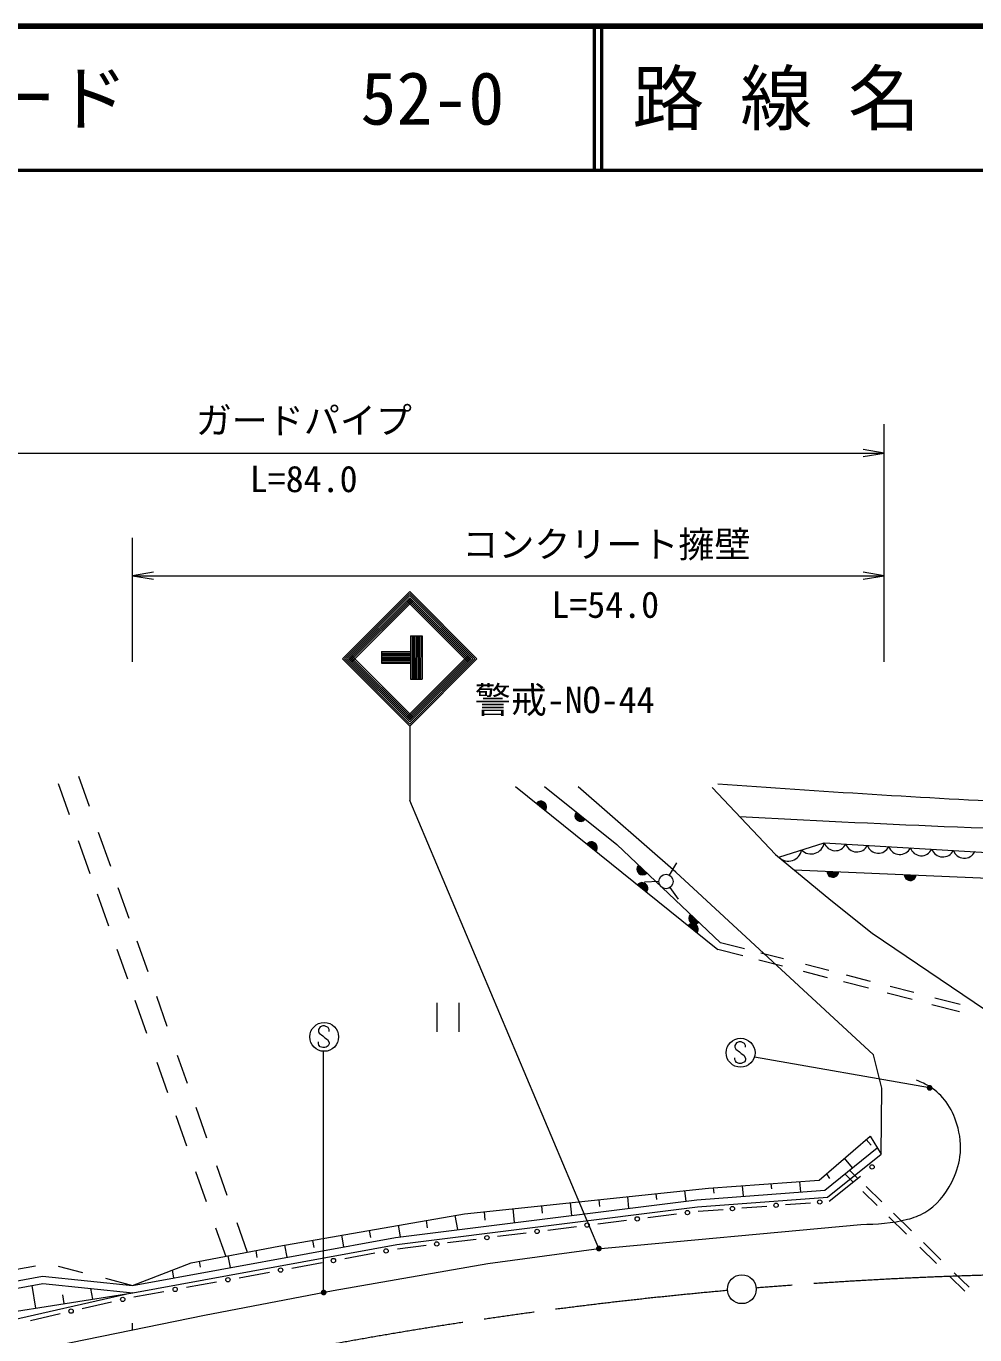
# Model space of a CAD drawing. Units: millimetres, scale not verified. Extents: x 40000 to 680000, y 20000 to 380000.
# Drawn here: x 138308 to 204164, y 289190 to 380000 of the extents above; entities that cross this region are included whole.
import ezdxf
from ezdxf.enums import TextEntityAlignment as Align

# ---------------------------------------------------------------- set-up
doc = ezdxf.new("R2010")
doc.units = ezdxf.units.MM
doc.header["$LTSCALE"] = 1000
doc.linetypes.add('CHAIN', pattern=[18.5, 12, -1.5, 3.5, -1.5])
for name, color, linetype, lineweight in [('M-BGD', 7, 'Continuous', 13), ('M-BMK', 2, 'CHAIN', 13), ('M-BMK-SRVR', 3, 'Continuous', 13), ('M-STR-STR3', 7, 'Continuous', 13), ('M-STR-STRC', 7, 'Continuous', 13), ('M-TTL', 2, 'Continuous', 140), ('M-TTL-LINE', 7, 'Continuous', 50), ('M-TTL-TXT', 7, 'Continuous', 13)]:
    doc.layers.add(name, color=color, linetype=linetype, lineweight=lineweight)
doc.styles.add('ＭＳ ゴシック', font='')
doc.styles.get('ＭＳ ゴシック').set_extended_font_data('MS Gothic')

# ---------------------------------------------------------------- blocks, each defined once
blk = doc.blocks.new('open_arrow')
at = {"color": 0, "linetype": 'Continuous', "lineweight": -2}
blk.add_lwpolyline([(7.5, 1.25), (0, 0), (7.5, -1.25)], dxfattribs=at)
blk = doc.blocks.new('filled_dot')
at = {"color": 0, "linetype": 'Continuous', "lineweight": -2, "const_width": 1.25}
blk.add_lwpolyline([(-0.625, 0, 1), (0.625, 0, 1)], format="xyb", close=True, dxfattribs=at)

msp = doc.modelspace()

# ---------------------------------------------------------------- linework, layer by layer
at = {"layer": 'M-BGD'}
for p, q in [((141935, 327957), (142677, 325866)), ((140521, 327456), (141283, 325307)), ((172289, 327231), (186321, 315931)), ((174301, 327231), (179305, 323206)), ((183405, 321301), (176631, 327208)), ((185932, 327169), (190338, 322524)), ((141923, 323504), (142735, 321213)), ((143310, 324079), (144154, 321701)), ((190569, 322334), (193714, 323329)), ((190569, 322334), (193714, 323329)), ((193714, 323329), (228051, 321322)), ((193714, 323329), (228051, 321322)), ((179305, 323206), (186507, 316399)), ((190338, 322524), (194170, 319363)), ((182972, 321080), (183482, 321940)), ((182222, 320640), (181222, 320610)), ((197122, 308618), (183405, 321301)), ((191630, 321458), (223821, 320077)), ((143240, 319791), (144025, 317575)), ((144677, 320225), (145431, 318099)), ((183002, 320240), (183572, 319420)), ((194170, 319363), (197043, 317064)), ((197043, 317064), (204897, 311748)), ((145986, 316534), (146744, 314397)), ((188176, 315969), (186507, 316399)), ((144598, 315960), (145333, 313888)), ((188059, 315483), (186321, 315931)), ((190808, 314774), (189173, 315196)), ((190884, 315271), (189314, 315676)), ((193940, 313967), (192279, 314395)), ((194027, 314461), (192408, 314878)), ((196774, 313236), (195047, 313681)), ((196918, 313715), (195255, 314144)), ((199928, 312940), (198282, 313364)), ((145854, 312419), (146668, 310123)), ((147348, 312693), (148085, 310616)), ((199807, 312455), (198070, 312902)), ((203139, 312112), (201390, 312563)), ((166850, 310224), (166850, 312224)), ((168350, 312224), (168350, 310224)), ((203095, 311607), (201186, 312099)), ((147381, 308112), (148128, 306005)), ((148799, 308603), (149488, 306658)), ((197706, 306317), (197122, 308618)), ((197656, 301724), (197706, 306317)), ((148695, 304408), (149441, 302303)), ((150082, 304984), (150837, 302856)), ((193348, 299913), (196899, 302977)), ((196968, 302355), (196631, 302746)), ((196899, 302977), (197656, 301724)), ((193741, 299236), (197395, 302156)), ((193932, 298749), (197656, 301724)), ((151518, 300935), (152248, 298877)), ((195681, 300786), (195117, 301439)), ((195462, 300611), (196052, 300034)), ((150069, 300534), (150808, 298448)), ((185683, 299361), (193348, 299913)), ((190063, 299313), (190025, 299674)), ((192095, 299111), (192021, 299818)), ((193877, 300369), (194081, 300034)), ((194047, 298457), (196217, 300190)), ((195147, 300360), (195728, 299791)), ((168748, 297595), (185683, 299361)), ((180148, 297972), (180065, 298775)), ((182095, 298591), (182054, 298982)), ((184118, 298468), (184043, 299190)), ((184873, 298562), (193741, 299236)), ((186072, 299012), (186033, 299386)), ((188105, 298808), (188029, 299530)), ((196395, 299138), (197384, 298171)), ((196610, 299487), (197709, 298412)), ((163959, 295948), (184873, 298562)), ((164035, 295454), (184923, 298065)), ((172208, 296979), (172108, 297945)), ((174152, 297623), (174097, 298153)), ((176178, 297475), (176086, 298360)), ((178124, 298102), (178075, 298567)), ((184923, 298065), (193932, 298749)), ((184953, 297766), (186685, 297898)), ((187984, 297996), (189716, 298128)), ((191016, 298227), (192748, 298358)), ((152922, 296976), (153652, 294917)), ((155860, 295334), (168748, 297595)), ((166178, 296626), (166090, 297129)), ((168281, 296488), (168093, 297480)), ((170181, 297143), (170119, 297738)), ((177995, 296896), (179983, 297145)), ((181474, 297331), (183462, 297580)), ((198204, 297369), (199426, 296173)), ((198511, 297627), (199758, 296407)), ((151455, 296624), (152160, 294635)), ((160365, 295293), (160213, 296098)), ((162237, 295940), (162150, 296438)), ((164304, 295991), (164153, 296789)), ((171038, 296027), (173026, 296275)), ((174517, 296461), (176504, 296710)), ((177721, 295146), (196261, 296843)), ((145696, 292620), (163959, 295948)), ((145716, 292115), (164035, 295454)), ((149752, 294180), (155860, 295334)), ((156430, 294576), (156273, 295407)), ((158296, 295253), (158210, 295747)), ((164081, 295157), (166068, 295405)), ((167559, 295592), (169547, 295840)), ((170367, 294141), (177721, 295146)), ((200335, 295283), (201514, 294130)), ((200590, 295593), (201811, 294398)), ((150415, 293879), (150343, 294292)), ((152495, 293859), (152341, 294670)), ((154356, 294566), (154274, 295035)), ((160420, 294490), (162512, 294871)), ((136753, 293592), (138947, 293983)), ((140526, 293966), (142226, 293523)), ((145696, 292620), (149752, 294180)), ((148559, 293141), (148457, 293682)), ((153098, 293155), (155190, 293537)), ((156759, 293823), (158851, 294204)), ((159620, 292255), (170367, 294141)), ((202734, 293495), (203760, 292491)), ((117493, 289199), (139446, 293262)), ((117641, 288718), (139467, 292757)), ((138704, 292616), (138951, 291047)), ((139446, 293262), (145696, 292620)), ((139467, 292757), (145716, 292115)), ((142785, 292416), (142902, 291671)), ((143808, 293111), (145696, 292620)), ((149437, 292488), (151529, 292869)), ((202422, 293240), (203464, 292221)), ((145716, 292115), (127805, 288049)), ((128797, 289444), (145716, 292115)), ((140830, 291974), (140927, 291359)), ((145776, 291821), (147868, 292202)), ((150696, 290558), (159620, 292255)), ((138617, 290196), (140663, 290660)), ((142197, 291008), (144242, 291473)), ((129202, 286159), (150696, 290558)), ((145696, 289535), (145696, 290001))]:
    msp.add_line(p, q, dxfattribs=at)
for centre, radius in [((182727, 320647), 500), ((197030, 300840), 150), ((187335, 297947), 150), ((190366, 298177), 150), ((193398, 298408), 150), ((177250, 296803), 150), ((180728, 297238), 150), ((184207, 297673), 150), ((170293, 295933), 150), ((173771, 296368), 150), ((163296, 295014), 150), ((166814, 295499), 150), ((159635, 294347), 150), ((155974, 293680), 150), ((148652, 292345), 150), ((152313, 293012), 150), ((145009, 291647), 150), ((141430, 290834), 150)]:
    msp.add_circle(centre, radius, dxfattribs=at)
for centre, radius, start, end in [((174043, 325819), 400, 321.15454, 141.15454), ((174043, 325819), 400, 321.15454, 141.15454), ((174043, 325819), 350, 321.15454, 141.15454), ((174043, 325819), 300, 321.15454, 141.15454), ((174043, 325819), 250, 321.15454, 141.15454), ((174043, 325819), 200, 321.15454, 141.15454), ((174043, 325819), 150, 321.15454, 141.15454), ((174043, 325819), 100, 321.15454, 141.15454), ((174043, 325819), 50, 321.15454, 141.15454), ((176803, 325219), 400, 141.17992, 321.17992), ((176803, 325219), 400, 141.17992, 321.17992), ((176803, 325219), 350, 141.17992, 321.17992), ((176803, 325219), 300, 141.17992, 321.17992), ((176803, 325219), 250, 141.17992, 321.17992), ((176803, 325219), 200, 141.17992, 321.17992), ((176803, 325219), 150, 141.17992, 321.17992), ((176803, 325219), 100, 141.17992, 321.17992), ((176803, 325219), 50, 141.17992, 321.17992), ((177551, 322994), 400, 321.15454, 141.15454), ((177551, 322994), 400, 321.15454, 141.15454), ((177551, 322994), 350, 321.15454, 141.15454), ((177551, 322994), 300, 321.15454, 141.15454), ((192798, 323491), 930, 225.1142, 350.00634), ((194479, 323594), 809, 199.11485, 334.19506), ((177551, 322994), 250, 321.15454, 141.15454), ((177551, 322994), 200, 321.15454, 141.15454), ((177551, 322994), 150, 321.15454, 141.15454), ((177551, 322994), 100, 321.15454, 141.15454), ((177551, 322994), 50, 321.15454, 141.15454), ((191225, 322993), 930, 225.1142, 350.00634), ((195972, 323507), 809, 199.11485, 334.19506), ((197465, 323420), 809, 199.11485, 334.19506), ((198957, 323332), 809, 199.11485, 334.19506), ((200450, 323245), 809, 199.11485, 334.19506), ((201943, 323158), 809, 199.11485, 334.19506), ((203436, 323071), 809, 199.11485, 334.19506), ((181105, 321504), 400, 136.61679, 316.61679), ((181105, 321504), 400, 136.61679, 316.61679), ((181105, 321504), 350, 136.61679, 316.61679), ((181105, 321504), 300, 136.61679, 316.61679), ((181105, 321504), 250, 136.61679, 316.61679), ((181105, 321504), 200, 136.61679, 316.61679), ((181105, 321504), 150, 136.61679, 316.61679), ((181105, 321504), 100, 136.61679, 316.61679), ((181105, 321504), 50, 136.61679, 316.61679), ((181059, 320169), 400, 321.15454, 141.15454), ((181059, 320169), 400, 321.15454, 141.15454), ((194312, 321343), 400, 177.54271, 357.54271), ((194312, 321343), 400, 177.54271, 357.54271), ((194312, 321343), 350, 177.54271, 357.54271), ((194312, 321343), 300, 177.54271, 357.54271), ((194312, 321343), 250, 177.54271, 357.54271), ((194312, 321343), 200, 177.54271, 357.54271), ((194312, 321343), 150, 177.54271, 357.54271), ((194312, 321343), 100, 177.54271, 357.54271), ((194312, 321343), 50, 177.54271, 357.54271), ((199678, 321113), 400, 177.54271, 357.54271), ((199678, 321113), 400, 177.54271, 357.54271), ((199678, 321113), 350, 177.54271, 357.54271), ((199678, 321113), 300, 177.54271, 357.54271), ((199678, 321113), 250, 177.54271, 357.54271), ((199678, 321113), 200, 177.54271, 357.54271), ((199678, 321113), 150, 177.54271, 357.54271), ((199678, 321113), 100, 177.54271, 357.54271), ((199678, 321113), 50, 177.54271, 357.54271), ((181059, 320169), 350, 321.15454, 141.15454), ((181059, 320169), 300, 321.15454, 141.15454), ((181059, 320169), 250, 321.15454, 141.15454), ((181059, 320169), 200, 321.15454, 141.15454), ((181059, 320169), 150, 321.15454, 141.15454), ((181059, 320169), 100, 321.15454, 141.15454), ((181059, 320169), 50, 321.15454, 141.15454), ((184706, 318101), 400, 136.61679, 316.61679), ((184706, 318101), 400, 136.61679, 316.61679), ((184706, 318101), 350, 136.61679, 316.61679), ((184706, 318101), 300, 136.61679, 316.61679), ((184706, 318101), 250, 136.61679, 316.61679), ((184706, 318101), 200, 136.61679, 316.61679), ((184706, 318101), 150, 136.61679, 316.61679), ((184706, 318101), 100, 136.61679, 316.61679), ((184706, 318101), 50, 136.61679, 316.61679), ((184567, 317343), 400, 321.15454, 141.15454), ((184567, 317343), 400, 321.15454, 141.15454), ((184567, 317343), 350, 321.15454, 141.15454), ((184567, 317343), 300, 321.15454, 141.15454), ((184567, 317343), 250, 321.15454, 141.15454), ((184567, 317343), 200, 321.15454, 141.15454), ((184567, 317343), 150, 321.15454, 141.15454), ((184567, 317343), 100, 321.15454, 141.15454), ((184567, 317343), 50, 321.15454, 141.15454)]:
    msp.add_arc(centre, radius, start, end, dxfattribs=at)
for points, knots in [([(186320, 327421), (193461, 326930), (200602, 326438), (207752, 326133), (212677, 325924), (217607, 325802), (222531, 325542), (226744, 325320), (230952, 324996), (235168, 324877), (237802, 324803), (240440, 324809), (243075, 324951), (245503, 325082), (247929, 325328), (250317, 325764), (252631, 326187), (254910, 326788), (257189, 327390)], [0, 0, 0, 0, 1, 1, 1, 2, 2, 2, 3, 3, 3, 4, 4, 4, 5, 5, 5, 6, 6, 6, 6]), ([(187840, 325158), (192574, 324912), (197308, 324667), (202043, 324471), (206994, 324265), (211947, 324113), (216902, 323984), (220637, 323886), (224374, 323803), (228106, 323691), (231466, 323591), (234821, 323468), (238191, 323350), (240842, 323257), (243503, 323167), (246131, 323399), (248955, 323648), (251741, 324268), (254559, 324714), (256652, 325046), (258764, 325282), (260795, 325835), (262049, 326176), (263273, 326639), (264497, 327101)], [0, 0, 0, 0, 1, 1, 1, 2, 2, 2, 3, 3, 3, 4, 4, 4, 5, 5, 5, 6, 6, 6, 7, 7, 7, 8, 8, 8, 8]), ([(196261, 296843), (197349, 296886), (198438, 296930), (199489, 297207), (199905, 297316), (200315, 297462), (200685, 297675), (201499, 298141), (202124, 298928), (202558, 299782), (202845, 300345), (203049, 300937), (203131, 301551), (203230, 302301), (203146, 303083), (202923, 303814), (202754, 304364), (202506, 304885), (202168, 305349), (201870, 305758), (201501, 306123), (201076, 306390), (200774, 306579), (200443, 306718), (200113, 306858)], [0, 0, 0, 0, 1, 1, 1, 2, 2, 2, 3, 3, 3, 4, 4, 4, 5, 5, 5, 6, 6, 6, 7, 7, 7, 8, 8, 8, 8])]:
    msp.add_open_spline(points, degree=3, knots=knots, dxfattribs=at)
at = {"layer": 'M-BMK'}
for start, end in [(84.59738, 94.72225), (95.10422, 100.40691)]:
    msp.add_arc((213683, -6544), 300000, start, end, dxfattribs=at)
at = {"layer": 'M-BMK-SRVR'}
msp.add_circle((187989, 292354), 1000, dxfattribs=at)
at = {"layer": 'M-STR-STR3'}
for p, q in [((197869, 335892), (197869, 352378)), ((117298, 350378), (197869, 350378)), ((145696, 335892), (145696, 344496)), ((145696, 341864), (197869, 341864))]:
    msp.add_line(p, q, dxfattribs=at)
at = {"layer": 'M-STR-STRC'}
for p, q in [((160269, 336100), (164936, 340767)), ((160411, 336100), (164936, 340625)), ((169603, 336100), (164936, 340767)), ((169462, 336100), (164936, 340625)), ((160552, 336100), (164936, 340484)), ((160693, 336100), (164936, 340342)), ((160764, 336029), (165007, 340272)), ((160835, 335958), (165078, 340201)), ((160906, 335888), (165148, 340130)), ((168967, 335888), (164724, 340130)), ((169037, 335958), (164795, 340201)), ((169108, 336029), (164865, 340272)), ((169320, 336100), (164936, 340484)), ((169179, 336100), (164936, 340342)), ((164996, 337698), (164993, 334698)), ((164996, 337698), (165796, 337698)), ((165096, 337698), (165093, 334698)), ((165196, 337698), (165193, 334698)), ((165296, 337698), (165293, 334698)), ((165396, 337698), (165393, 334698)), ((165496, 337698), (165493, 334698)), ((165596, 337698), (165593, 334698)), ((165696, 337698), (165693, 334698)), ((165796, 337698), (165793, 334698)), ((164936, 331433), (160269, 336100)), ((164936, 331574), (160411, 336100)), ((164936, 331716), (160552, 336100)), ((164936, 331857), (160693, 336100)), ((165007, 331928), (160764, 336171)), ((165078, 331999), (160835, 336241)), ((165148, 332069), (160906, 336312)), ((162974, 336600), (162973, 335800)), ((162973, 336000), (164994, 335998)), ((162974, 336600), (164995, 336598)), ((162974, 336500), (164995, 336498)), ((162974, 336400), (164995, 336398)), ((162974, 336300), (164995, 336298)), ((162974, 336200), (164995, 336198)), ((162974, 336100), (164995, 336098)), ((164724, 332069), (168967, 336312)), ((164795, 331999), (169037, 336241)), ((164865, 331928), (169108, 336171)), ((164936, 331857), (169179, 336100)), ((164936, 331716), (169320, 336100)), ((164936, 331574), (169462, 336100)), ((164936, 331433), (169603, 336100)), ((162973, 335900), (164994, 335898)), ((162973, 335800), (164994, 335798)), ((164993, 334698), (165793, 334698)), ((164936, 331433), (164936, 326266)), ((178066, 295178), (164936, 326266)), ((158907, 310627), (158715, 310562)), ((159028, 310625), (158907, 310627)), ((159279, 310506), (159028, 310625)), ((158715, 310562), (158591, 310377)), ((158591, 310377), (158594, 310246)), ((158594, 310246), (158657, 310117)), ((158657, 310117), (158913, 309935)), ((158913, 309935), (159042, 309803)), ((159042, 309803), (159221, 309687)), ((159221, 309687), (159347, 309487)), ((159342, 310375), (159279, 310506)), ((159342, 310246), (159342, 310375)), ((158594, 309398), (158591, 309519)), ((158633, 309295), (158594, 309398)), ((158718, 309184), (158633, 309295)), ((158905, 309124), (158718, 309184)), ((159039, 309124), (158905, 309124)), ((158960, 292129), (158960, 308865)), ((159139, 309153), (159039, 309124)), ((159281, 309245), (159139, 309153)), ((159342, 309377), (159281, 309245)), ((159347, 309487), (159342, 309377)), ((187621, 309462), (187497, 309277)), ((187497, 309277), (187500, 309146)), ((187500, 309146), (187563, 309016)), ((187563, 309016), (187818, 308835)), ((187813, 309527), (187621, 309462)), ((187934, 309525), (187813, 309527)), ((187818, 308835), (187947, 308703)), ((188184, 309406), (187934, 309525)), ((188248, 309275), (188184, 309406)), ((188248, 309146), (188248, 309275)), ((187500, 308298), (187497, 308419)), ((187539, 308195), (187500, 308298)), ((187623, 308084), (187539, 308195)), ((187810, 308024), (187623, 308084)), ((187945, 308024), (187810, 308024)), ((188045, 308053), (187945, 308024)), ((187947, 308703), (188126, 308587)), ((188187, 308145), (188045, 308053)), ((188126, 308587), (188253, 308387)), ((188248, 308276), (188187, 308145)), ((188253, 308387), (188248, 308276)), ((201028, 306324), (188860, 308469))]:
    msp.add_line(p, q, dxfattribs=at)
for centre in [(158999, 309865), (187904, 308765)]:
    msp.add_circle(centre, 1000, dxfattribs=at)
at = {"layer": 'M-TTL'}
msp.add_line((680000, 380000), (40000, 380000), dxfattribs=at)
at = {"layer": 'M-TTL-LINE'}
for p, q in [((177750, 380000), (177750, 370000)), ((178250, 380000), (178250, 370000)), ((40000, 370000), (680000, 370000))]:
    msp.add_line(p, q, dxfattribs=at)

# ---------------------------------------------------------------- block references
at = {"layer": 'M-STR-STR3', "xscale": 193, "yscale": 193, "rotation": 180}
for p in [(197869, 350378), (197869, 341864)]:
    msp.add_blockref('open_arrow', p, dxfattribs=at)
at = {"layer": 'M-STR-STR3', "xscale": 193, "yscale": 193}
msp.add_blockref('open_arrow', (145696, 341864), dxfattribs=at)
at = {"layer": 'M-STR-STRC', "xscale": 160, "yscale": 160}
for p, rotation in [((201028, 306324), 170), ((178066, 295178), 112.9), ((158960, 292129), 90)]:
    msp.add_blockref('filled_dot', p, dxfattribs=dict(at, rotation=rotation))

# ---------------------------------------------------------------- texts
at = {"layer": 'M-STR-STR3', "style": 'ＭＳ ゴシック'}
for s, p in [('ガードパイプ', (150083, 351175)), ('L=84.0', (153833, 347116)), ('コンクリート擁壁', (168589, 342584)), ('L=54.0', (174766, 338392))]:
    msp.add_text(s, height=1833, dxfattribs=at).set_placement(p, align=Align.BOTTOM_LEFT)
at = {"layer": 'M-STR-STRC', "style": 'ＭＳ ゴシック'}
msp.add_text('警戒-NO-44', height=1833, dxfattribs=at).set_placement((169450, 331785), align=Align.BOTTOM_LEFT)
at = {"layer": 'M-TTL-TXT', "style": 'ＭＳ ゴシック'}
for s, p in [('図面コード', (120380, 375000)), ('路 線 名', (180380, 375000)), ('52-0', (161521, 375000))]:
    msp.add_text(s, height=3666, dxfattribs=at).set_placement(p, align=Align.MIDDLE_LEFT)

doc.saveas('drawing.dxf')
